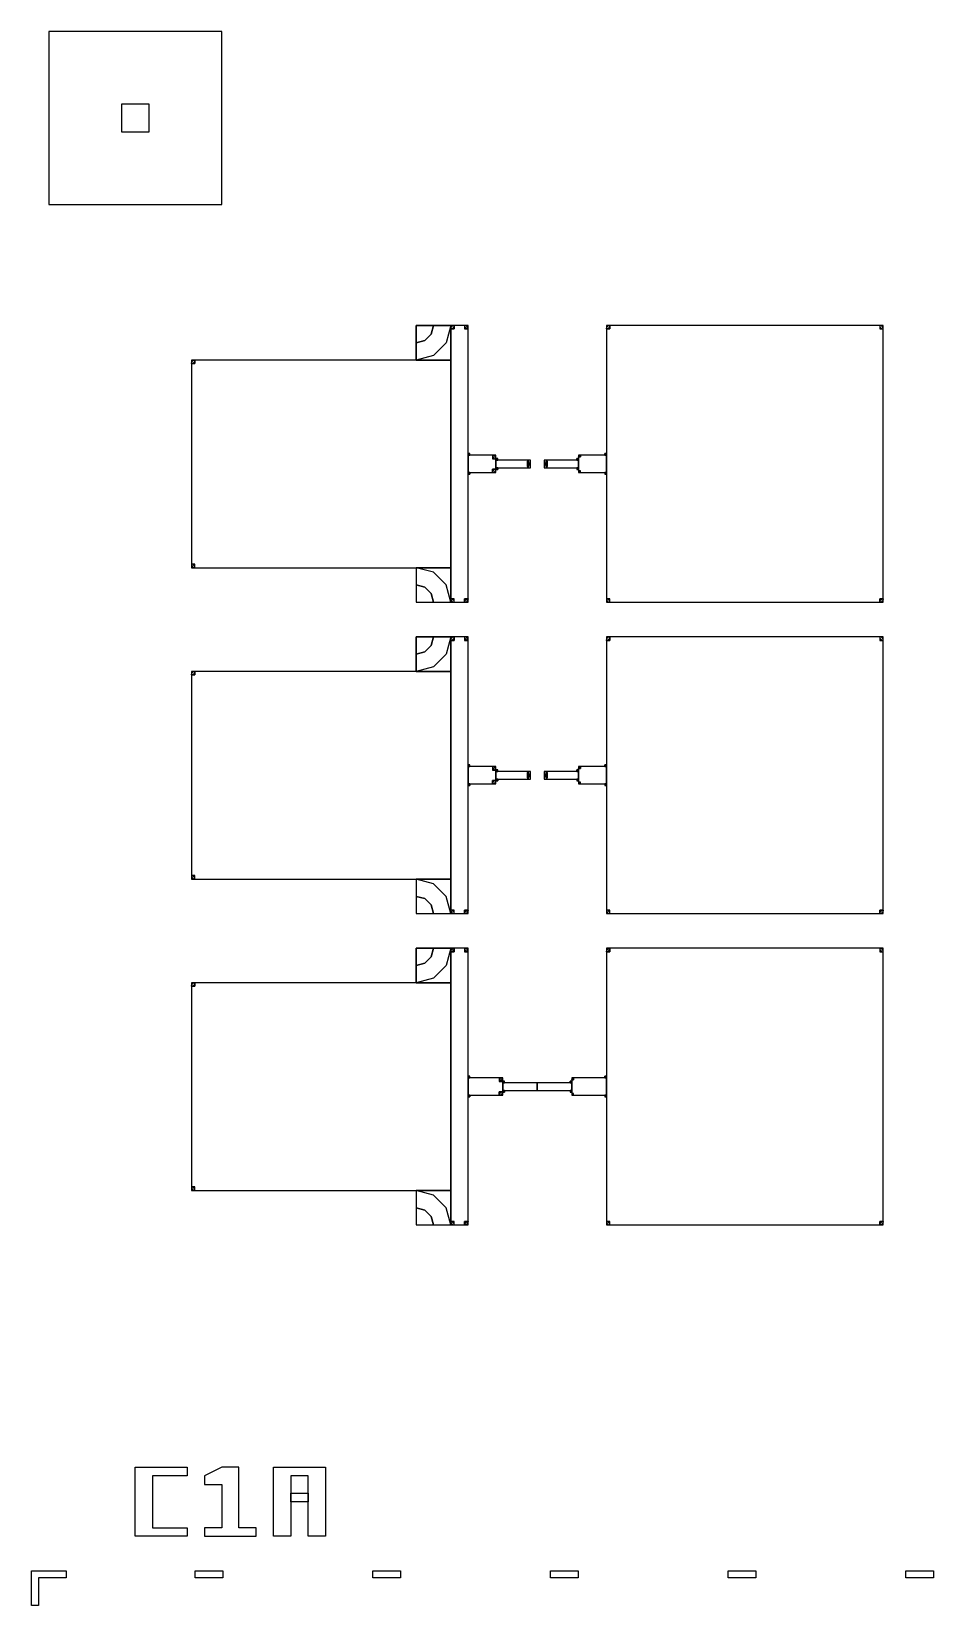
# Model space of a CAD drawing. Extents: x -100 to 5550, y -100 to 52850.
# Drawn here: x -100 to 2508, y 48300 to 52850 of the extents above; entities that cross this region are included whole.
import ezdxf

# ---------------------------------------------------------------- set-up
doc = ezdxf.new("R2010")
doc.units = 0

# ---------------------------------------------------------------- blocks, each defined once
blk = doc.blocks.new('C1A')
for points in [[(-50, 52850), (-50, 52350), (450, 52350), (450, 52850), (-50, 52850)], [(160, 52640), (160, 52560), (240, 52560), (240, 52640), (160, 52640)], [(1112.5, 51900), (1112.5, 52000), (1012.5, 52000), (1012.5, 51900), (1112.5, 51900)], [(1112.5, 52000), (1099.1, 51950), (1062.5, 51913.4), (1012.5, 51900), (1012.5, 51950), (1037.5, 51956.7), (1055.8, 51975), (1062.5, 52000), (1112.5, 52000)], [(1062.5, 52000), (1055.8, 51975), (1037.5, 51956.7), (1012.5, 51950), (1012.5, 52000), (1012.5, 52000), (1012.5, 52000), (1012.5, 52000), (1062.5, 52000)], [(1162.5, 52000), (1112.5, 52000), (1112.5, 51200), (1162.5, 51200), (1162.5, 52000)], [(1112.5, 52000), (1112.5, 51990), (1122.5, 51990), (1122.5, 52000), (1112.5, 52000)], [(1112.5, 51990), (1113.8, 51995), (1117.5, 51998.7), (1122.5, 52000), (1122.5, 51995), (1120, 51994.3), (1118.2, 51992.5), (1117.5, 51990), (1112.5, 51990)], [(1117.5, 51990), (1118.2, 51992.5), (1120, 51994.3), (1122.5, 51995), (1122.5, 51990), (1122.5, 51990), (1122.5, 51990), (1122.5, 51990), (1117.5, 51990)], [(1152.5, 52000), (1152.5, 51990), (1162.5, 51990), (1162.5, 52000), (1152.5, 52000)], [(1162.5, 51990), (1161.2, 51995), (1157.5, 51998.7), (1152.5, 52000), (1152.5, 51995), (1155, 51994.3), (1156.8, 51992.5), (1157.5, 51990), (1162.5, 51990)], [(1157.5, 51990), (1156.8, 51992.5), (1155, 51994.3), (1152.5, 51995), (1152.5, 51990), (1152.5, 51990), (1152.5, 51990), (1152.5, 51990), (1157.5, 51990)], [(1562.5, 51200), (2362.5, 51200), (2362.5, 52000), (1562.5, 52000), (1562.5, 51200)], [(1562.5, 52000), (1562.5, 51990), (1572.5, 51990), (1572.5, 52000), (1562.5, 52000)], [(1562.5, 51990), (1563.8, 51995), (1567.5, 51998.7), (1572.5, 52000), (1572.5, 51995), (1570, 51994.3), (1568.2, 51992.5), (1567.5, 51990), (1562.5, 51990)], [(1567.5, 51990), (1568.2, 51992.5), (1570, 51994.3), (1572.5, 51995), (1572.5, 51990), (1572.5, 51990), (1572.5, 51990), (1572.5, 51990), (1567.5, 51990)], [(2352.5, 52000), (2352.5, 51990), (2362.5, 51990), (2362.5, 52000), (2352.5, 52000)], [(2362.5, 51990), (2361.2, 51995), (2357.5, 51998.7), (2352.5, 52000), (2352.5, 51995), (2355, 51994.3), (2356.8, 51992.5), (2357.5, 51990), (2362.5, 51990)], [(2357.5, 51990), (2356.8, 51992.5), (2355, 51994.3), (2352.5, 51995), (2352.5, 51990), (2352.5, 51990), (2352.5, 51990), (2352.5, 51990), (2357.5, 51990)], [(1112.5, 51900), (362.5, 51900), (362.5, 51300), (1112.5, 51300), (1112.5, 51900)], [(362.5, 51900), (362.5, 51890), (372.5, 51890), (372.5, 51900), (362.5, 51900)], [(362.5, 51890), (363.8, 51895), (367.5, 51898.7), (372.5, 51900), (372.5, 51895), (370, 51894.3), (368.2, 51892.5), (367.5, 51890), (362.5, 51890)], [(367.5, 51890), (368.2, 51892.5), (370, 51894.3), (372.5, 51895), (372.5, 51890), (372.5, 51890), (372.5, 51890), (372.5, 51890), (367.5, 51890)], [(1167.5, 51625), (1167.5, 51630), (1162.5, 51630), (1162.5, 51625), (1167.5, 51625)], [(1162.5, 51630), (1163.2, 51627.5), (1165, 51625.7), (1167.5, 51625), (1167.5, 51627.5), (1166.2, 51627.8), (1165.3, 51628.8), (1165, 51630), (1162.5, 51630)], [(1243, 51625), (1162.5, 51625), (1162.5, 51575), (1243, 51575), (1243, 51625)], [(1165, 51630), (1165.3, 51628.8), (1166.2, 51627.8), (1167.5, 51627.5), (1167.5, 51630), (1167.5, 51630), (1167.5, 51630), (1167.5, 51630), (1165, 51630)], [(1233, 51625), (1233, 51615), (1243, 51615), (1243, 51625), (1233, 51625)], [(1243, 51615), (1241.7, 51620), (1238, 51623.7), (1233, 51625), (1233, 51620), (1235.5, 51619.3), (1237.3, 51617.5), (1238, 51615), (1243, 51615)], [(1238, 51615), (1237.3, 51617.5), (1235.5, 51619.3), (1233, 51620), (1233, 51615), (1233, 51615), (1233, 51615), (1233, 51615), (1238, 51615)], [(1248, 51611), (1248, 51616), (1243, 51616), (1243, 51611), (1248, 51611)], [(1243, 51616), (1243.7, 51613.5), (1245.5, 51611.7), (1248, 51611), (1248, 51613.5), (1246.8, 51613.8), (1245.8, 51614.8), (1245.5, 51616), (1243, 51616)], [(1343, 51611), (1243, 51611), (1243, 51589), (1343, 51589), (1343, 51611)], [(1245.5, 51616), (1245.8, 51614.8), (1246.8, 51613.8), (1248, 51613.5), (1248, 51616), (1248, 51616), (1248, 51616), (1248, 51616), (1245.5, 51616)], [(1338, 51607.5), (1333, 51607.5), (1333, 51592.5), (1338, 51592.5), (1338, 51607.5)], [(1343, 51602.5), (1338, 51602.5), (1338, 51597.5), (1343, 51597.5), (1343, 51602.5)], [(1382, 51589), (1482, 51589), (1482, 51611), (1382, 51611), (1382, 51589)], [(1382, 51597.5), (1387, 51597.5), (1387, 51602.5), (1382, 51602.5), (1382, 51597.5)], [(1387, 51592.5), (1392, 51592.5), (1392, 51607.5), (1387, 51607.5), (1387, 51592.5)], [(1482, 51611), (1482, 51616), (1477, 51616), (1477, 51611), (1482, 51611)], [(1482, 51616), (1481.3, 51613.5), (1479.5, 51611.7), (1477, 51611), (1477, 51613.5), (1478.2, 51613.8), (1479.2, 51614.8), (1479.5, 51616), (1482, 51616)], [(1479.5, 51616), (1479.2, 51614.8), (1478.2, 51613.8), (1477, 51613.5), (1477, 51616), (1477, 51616), (1477, 51616), (1477, 51616), (1479.5, 51616)], [(1482, 51575), (1562.5, 51575), (1562.5, 51625), (1482, 51625), (1482, 51575)], [(1482, 51625), (1482, 51620), (1487, 51620), (1487, 51625), (1482, 51625)], [(1482, 51620), (1482.7, 51622.5), (1484.5, 51624.3), (1487, 51625), (1487, 51622.5), (1485.8, 51622.2), (1484.8, 51621.2), (1484.5, 51620), (1482, 51620)], [(1484.5, 51620), (1484.8, 51621.2), (1485.8, 51622.2), (1487, 51622.5), (1487, 51620), (1487, 51620), (1487, 51620), (1487, 51620), (1484.5, 51620)], [(1562.5, 51625), (1562.5, 51630), (1557.5, 51630), (1557.5, 51625), (1562.5, 51625)], [(1562.5, 51630), (1561.8, 51627.5), (1560, 51625.7), (1557.5, 51625), (1557.5, 51627.5), (1558.8, 51627.8), (1559.7, 51628.8), (1560, 51630), (1562.5, 51630)], [(1560, 51630), (1559.7, 51628.8), (1558.8, 51627.8), (1557.5, 51627.5), (1557.5, 51630), (1557.5, 51630), (1557.5, 51630), (1557.5, 51630), (1560, 51630)], [(1162.5, 51575), (1162.5, 51570), (1167.5, 51570), (1167.5, 51575), (1162.5, 51575)], [(1162.5, 51570), (1163.2, 51572.5), (1165, 51574.3), (1167.5, 51575), (1167.5, 51572.5), (1166.2, 51572.2), (1165.3, 51571.2), (1165, 51570), (1162.5, 51570)], [(1165, 51570), (1165.3, 51571.2), (1166.2, 51572.2), (1167.5, 51572.5), (1167.5, 51570), (1167.5, 51570), (1167.5, 51570), (1167.5, 51570), (1165, 51570)], [(1243, 51575), (1243, 51585), (1233, 51585), (1233, 51575), (1243, 51575)], [(1243, 51585), (1241.7, 51580), (1238, 51576.3), (1233, 51575), (1233, 51580), (1235.5, 51580.7), (1237.3, 51582.5), (1238, 51585), (1243, 51585)], [(1238, 51585), (1237.3, 51582.5), (1235.5, 51580.7), (1233, 51580), (1233, 51585), (1233, 51585), (1233, 51585), (1233, 51585), (1238, 51585)], [(1243, 51589), (1243, 51584), (1248, 51584), (1248, 51589), (1243, 51589)], [(1243, 51584), (1243.7, 51586.5), (1245.5, 51588.3), (1248, 51589), (1248, 51586.5), (1246.8, 51586.2), (1245.8, 51585.2), (1245.5, 51584), (1243, 51584)], [(1245.5, 51584), (1245.8, 51585.2), (1246.8, 51586.2), (1248, 51586.5), (1248, 51584), (1248, 51584), (1248, 51584), (1248, 51584), (1245.5, 51584)], [(1477, 51589), (1477, 51584), (1482, 51584), (1482, 51589), (1477, 51589)], [(1482, 51584), (1481.3, 51586.5), (1479.5, 51588.3), (1477, 51589), (1477, 51586.5), (1478.2, 51586.2), (1479.2, 51585.2), (1479.5, 51584), (1482, 51584)], [(1479.5, 51584), (1479.2, 51585.2), (1478.2, 51586.2), (1477, 51586.5), (1477, 51584), (1477, 51584), (1477, 51584), (1477, 51584), (1479.5, 51584)], [(1487, 51575), (1487, 51580), (1482, 51580), (1482, 51575), (1487, 51575)], [(1482, 51580), (1482.7, 51577.5), (1484.5, 51575.7), (1487, 51575), (1487, 51577.5), (1485.8, 51577.8), (1484.8, 51578.8), (1484.5, 51580), (1482, 51580)], [(1484.5, 51580), (1484.8, 51578.8), (1485.8, 51577.8), (1487, 51577.5), (1487, 51580), (1487, 51580), (1487, 51580), (1487, 51580), (1484.5, 51580)], [(1557.5, 51575), (1557.5, 51570), (1562.5, 51570), (1562.5, 51575), (1557.5, 51575)], [(1562.5, 51570), (1561.8, 51572.5), (1560, 51574.3), (1557.5, 51575), (1557.5, 51572.5), (1558.8, 51572.2), (1559.7, 51571.2), (1560, 51570), (1562.5, 51570)], [(1560, 51570), (1559.7, 51571.2), (1558.8, 51572.2), (1557.5, 51572.5), (1557.5, 51570), (1557.5, 51570), (1557.5, 51570), (1557.5, 51570), (1560, 51570)], [(372.5, 51300), (372.5, 51310), (362.5, 51310), (362.5, 51300), (372.5, 51300)], [(362.5, 51310), (363.8, 51305), (367.5, 51301.3), (372.5, 51300), (372.5, 51305), (370, 51305.7), (368.2, 51307.5), (367.5, 51310), (362.5, 51310)], [(367.5, 51310), (368.2, 51307.5), (370, 51305.7), (372.5, 51305), (372.5, 51310), (372.5, 51310), (372.5, 51310), (372.5, 51310), (367.5, 51310)], [(1012.5, 51300), (1012.5, 51200), (1112.5, 51200), (1112.5, 51300), (1012.5, 51300)], [(1112.5, 51200), (1099.1, 51250), (1062.5, 51286.6), (1012.5, 51300), (1012.5, 51250), (1037.5, 51243.3), (1055.8, 51225), (1062.5, 51200), (1112.5, 51200)], [(1062.5, 51200), (1055.8, 51225), (1037.5, 51243.3), (1012.5, 51250), (1012.5, 51200), (1012.5, 51200), (1012.5, 51200), (1012.5, 51200), (1062.5, 51200)], [(1122.5, 51200), (1122.5, 51210), (1112.5, 51210), (1112.5, 51200), (1122.5, 51200)], [(1112.5, 51210), (1113.8, 51205), (1117.5, 51201.3), (1122.5, 51200), (1122.5, 51205), (1120, 51205.7), (1118.2, 51207.5), (1117.5, 51210), (1112.5, 51210)], [(1117.5, 51210), (1118.2, 51207.5), (1120, 51205.7), (1122.5, 51205), (1122.5, 51210), (1122.5, 51210), (1122.5, 51210), (1122.5, 51210), (1117.5, 51210)], [(1162.5, 51200), (1162.5, 51210), (1152.5, 51210), (1152.5, 51200), (1162.5, 51200)], [(1162.5, 51210), (1161.2, 51205), (1157.5, 51201.3), (1152.5, 51200), (1152.5, 51205), (1155, 51205.7), (1156.8, 51207.5), (1157.5, 51210), (1162.5, 51210)], [(1157.5, 51210), (1156.8, 51207.5), (1155, 51205.7), (1152.5, 51205), (1152.5, 51210), (1152.5, 51210), (1152.5, 51210), (1152.5, 51210), (1157.5, 51210)], [(1572.5, 51200), (1572.5, 51210), (1562.5, 51210), (1562.5, 51200), (1572.5, 51200)], [(1562.5, 51210), (1563.8, 51205), (1567.5, 51201.3), (1572.5, 51200), (1572.5, 51205), (1570, 51205.7), (1568.2, 51207.5), (1567.5, 51210), (1562.5, 51210)], [(1567.5, 51210), (1568.2, 51207.5), (1570, 51205.7), (1572.5, 51205), (1572.5, 51210), (1572.5, 51210), (1572.5, 51210), (1572.5, 51210), (1567.5, 51210)], [(2362.5, 51200), (2362.5, 51210), (2352.5, 51210), (2352.5, 51200), (2362.5, 51200)], [(2362.5, 51210), (2361.2, 51205), (2357.5, 51201.3), (2352.5, 51200), (2352.5, 51205), (2355, 51205.7), (2356.8, 51207.5), (2357.5, 51210), (2362.5, 51210)], [(2357.5, 51210), (2356.8, 51207.5), (2355, 51205.7), (2352.5, 51205), (2352.5, 51210), (2352.5, 51210), (2352.5, 51210), (2352.5, 51210), (2357.5, 51210)], [(1112.5, 51000), (1112.5, 51100), (1012.5, 51100), (1012.5, 51000), (1112.5, 51000)], [(1112.5, 51100), (1099.1, 51050), (1062.5, 51013.4), (1012.5, 51000), (1012.5, 51050), (1037.5, 51056.7), (1055.8, 51075), (1062.5, 51100), (1112.5, 51100)], [(1062.5, 51100), (1055.8, 51075), (1037.5, 51056.7), (1012.5, 51050), (1012.5, 51100), (1012.5, 51100), (1012.5, 51100), (1012.5, 51100), (1062.5, 51100)], [(1162.5, 51100), (1112.5, 51100), (1112.5, 50300), (1162.5, 50300), (1162.5, 51100)], [(1112.5, 51100), (1112.5, 51090), (1122.5, 51090), (1122.5, 51100), (1112.5, 51100)], [(1112.5, 51090), (1113.8, 51095), (1117.5, 51098.7), (1122.5, 51100), (1122.5, 51095), (1120, 51094.3), (1118.2, 51092.5), (1117.5, 51090), (1112.5, 51090)], [(1152.5, 51100), (1152.5, 51090), (1162.5, 51090), (1162.5, 51100), (1152.5, 51100)], [(1162.5, 51090), (1161.2, 51095), (1157.5, 51098.7), (1152.5, 51100), (1152.5, 51095), (1155, 51094.3), (1156.8, 51092.5), (1157.5, 51090), (1162.5, 51090)], [(1562.5, 50300), (2362.5, 50300), (2362.5, 51100), (1562.5, 51100), (1562.5, 50300)], [(1562.5, 51100), (1562.5, 51090), (1572.5, 51090), (1572.5, 51100), (1562.5, 51100)], [(1562.5, 51090), (1563.8, 51095), (1567.5, 51098.7), (1572.5, 51100), (1572.5, 51095), (1570, 51094.3), (1568.2, 51092.5), (1567.5, 51090), (1562.5, 51090)], [(2352.5, 51100), (2352.5, 51090), (2362.5, 51090), (2362.5, 51100), (2352.5, 51100)], [(2362.5, 51090), (2361.2, 51095), (2357.5, 51098.7), (2352.5, 51100), (2352.5, 51095), (2355, 51094.3), (2356.8, 51092.5), (2357.5, 51090), (2362.5, 51090)], [(1117.5, 51090), (1118.2, 51092.5), (1120, 51094.3), (1122.5, 51095), (1122.5, 51090), (1122.5, 51090), (1122.5, 51090), (1122.5, 51090), (1117.5, 51090)], [(1157.5, 51090), (1156.8, 51092.5), (1155, 51094.3), (1152.5, 51095), (1152.5, 51090), (1152.5, 51090), (1152.5, 51090), (1152.5, 51090), (1157.5, 51090)], [(1567.5, 51090), (1568.2, 51092.5), (1570, 51094.3), (1572.5, 51095), (1572.5, 51090), (1572.5, 51090), (1572.5, 51090), (1572.5, 51090), (1567.5, 51090)], [(2357.5, 51090), (2356.8, 51092.5), (2355, 51094.3), (2352.5, 51095), (2352.5, 51090), (2352.5, 51090), (2352.5, 51090), (2352.5, 51090), (2357.5, 51090)], [(1112.5, 51000), (362.5, 51000), (362.5, 50400), (1112.5, 50400), (1112.5, 51000)], [(362.5, 51000), (362.5, 50990), (372.5, 50990), (372.5, 51000), (362.5, 51000)], [(362.5, 50990), (363.8, 50995), (367.5, 50998.7), (372.5, 51000), (372.5, 50995), (370, 50994.3), (368.2, 50992.5), (367.5, 50990), (362.5, 50990)], [(367.5, 50990), (368.2, 50992.5), (370, 50994.3), (372.5, 50995), (372.5, 50990), (372.5, 50990), (372.5, 50990), (372.5, 50990), (367.5, 50990)], [(1167.5, 50725), (1167.5, 50730), (1162.5, 50730), (1162.5, 50725), (1167.5, 50725)], [(1162.5, 50730), (1163.2, 50727.5), (1165, 50725.7), (1167.5, 50725), (1167.5, 50727.5), (1166.2, 50727.8), (1165.3, 50728.8), (1165, 50730), (1162.5, 50730)], [(1243, 50725), (1162.5, 50725), (1162.5, 50675), (1243, 50675), (1243, 50725)], [(1165, 50730), (1165.3, 50728.8), (1166.2, 50727.8), (1167.5, 50727.5), (1167.5, 50730), (1167.5, 50730), (1167.5, 50730), (1167.5, 50730), (1165, 50730)], [(1233, 50725), (1233, 50715), (1243, 50715), (1243, 50725), (1233, 50725)], [(1243, 50715), (1241.7, 50720), (1238, 50723.7), (1233, 50725), (1233, 50720), (1235.5, 50719.3), (1237.3, 50717.5), (1238, 50715), (1243, 50715)], [(1238, 50715), (1237.3, 50717.5), (1235.5, 50719.3), (1233, 50720), (1233, 50715), (1233, 50715), (1233, 50715), (1233, 50715), (1238, 50715)], [(1248, 50711), (1248, 50716), (1243, 50716), (1243, 50711), (1248, 50711)], [(1243, 50716), (1243.7, 50713.5), (1245.5, 50711.7), (1248, 50711), (1248, 50713.5), (1246.8, 50713.8), (1245.8, 50714.8), (1245.5, 50716), (1243, 50716)], [(1343, 50711), (1243, 50711), (1243, 50689), (1343, 50689), (1343, 50711)], [(1243, 50689), (1243, 50684), (1248, 50684), (1248, 50689), (1243, 50689)], [(1243, 50684), (1243.7, 50686.5), (1245.5, 50688.3), (1248, 50689), (1248, 50686.5), (1246.8, 50686.2), (1245.8, 50685.2), (1245.5, 50684), (1243, 50684)], [(1245.5, 50716), (1245.8, 50714.8), (1246.8, 50713.8), (1248, 50713.5), (1248, 50716), (1248, 50716), (1248, 50716), (1248, 50716), (1245.5, 50716)], [(1338, 50707.5), (1333, 50707.5), (1333, 50692.5), (1338, 50692.5), (1338, 50707.5)], [(1343, 50702.5), (1338, 50702.5), (1338, 50697.5), (1343, 50697.5), (1343, 50702.5)], [(1382, 50689), (1482, 50689), (1482, 50711), (1382, 50711), (1382, 50689)], [(1382, 50697.5), (1387, 50697.5), (1387, 50702.5), (1382, 50702.5), (1382, 50697.5)], [(1387, 50692.5), (1392, 50692.5), (1392, 50707.5), (1387, 50707.5), (1387, 50692.5)], [(1482, 50711), (1482, 50716), (1477, 50716), (1477, 50711), (1482, 50711)], [(1482, 50716), (1481.3, 50713.5), (1479.5, 50711.7), (1477, 50711), (1477, 50713.5), (1478.2, 50713.8), (1479.2, 50714.8), (1479.5, 50716), (1482, 50716)], [(1479.5, 50716), (1479.2, 50714.8), (1478.2, 50713.8), (1477, 50713.5), (1477, 50716), (1477, 50716), (1477, 50716), (1477, 50716), (1479.5, 50716)], [(1477, 50689), (1477, 50684), (1482, 50684), (1482, 50689), (1477, 50689)], [(1482, 50684), (1481.3, 50686.5), (1479.5, 50688.3), (1477, 50689), (1477, 50686.5), (1478.2, 50686.2), (1479.2, 50685.2), (1479.5, 50684), (1482, 50684)], [(1482, 50675), (1562.5, 50675), (1562.5, 50725), (1482, 50725), (1482, 50675)], [(1482, 50725), (1482, 50720), (1487, 50720), (1487, 50725), (1482, 50725)], [(1482, 50720), (1482.7, 50722.5), (1484.5, 50724.3), (1487, 50725), (1487, 50722.5), (1485.8, 50722.2), (1484.8, 50721.2), (1484.5, 50720), (1482, 50720)], [(1484.5, 50720), (1484.8, 50721.2), (1485.8, 50722.2), (1487, 50722.5), (1487, 50720), (1487, 50720), (1487, 50720), (1487, 50720), (1484.5, 50720)], [(1562.5, 50725), (1562.5, 50730), (1557.5, 50730), (1557.5, 50725), (1562.5, 50725)], [(1562.5, 50730), (1561.8, 50727.5), (1560, 50725.7), (1557.5, 50725), (1557.5, 50727.5), (1558.8, 50727.8), (1559.7, 50728.8), (1560, 50730), (1562.5, 50730)], [(1560, 50730), (1559.7, 50728.8), (1558.8, 50727.8), (1557.5, 50727.5), (1557.5, 50730), (1557.5, 50730), (1557.5, 50730), (1557.5, 50730), (1560, 50730)], [(1162.5, 50675), (1162.5, 50670), (1167.5, 50670), (1167.5, 50675), (1162.5, 50675)], [(1162.5, 50670), (1163.2, 50672.5), (1165, 50674.3), (1167.5, 50675), (1167.5, 50672.5), (1166.2, 50672.2), (1165.3, 50671.2), (1165, 50670), (1162.5, 50670)], [(1165, 50670), (1165.3, 50671.2), (1166.2, 50672.2), (1167.5, 50672.5), (1167.5, 50670), (1167.5, 50670), (1167.5, 50670), (1167.5, 50670), (1165, 50670)], [(1243, 50675), (1243, 50685), (1233, 50685), (1233, 50675), (1243, 50675)], [(1243, 50685), (1241.7, 50680), (1238, 50676.3), (1233, 50675), (1233, 50680), (1235.5, 50680.7), (1237.3, 50682.5), (1238, 50685), (1243, 50685)], [(1238, 50685), (1237.3, 50682.5), (1235.5, 50680.7), (1233, 50680), (1233, 50685), (1233, 50685), (1233, 50685), (1233, 50685), (1238, 50685)], [(1245.5, 50684), (1245.8, 50685.2), (1246.8, 50686.2), (1248, 50686.5), (1248, 50684), (1248, 50684), (1248, 50684), (1248, 50684), (1245.5, 50684)], [(1479.5, 50684), (1479.2, 50685.2), (1478.2, 50686.2), (1477, 50686.5), (1477, 50684), (1477, 50684), (1477, 50684), (1477, 50684), (1479.5, 50684)], [(1487, 50675), (1487, 50680), (1482, 50680), (1482, 50675), (1487, 50675)], [(1482, 50680), (1482.7, 50677.5), (1484.5, 50675.7), (1487, 50675), (1487, 50677.5), (1485.8, 50677.8), (1484.8, 50678.8), (1484.5, 50680), (1482, 50680)], [(1484.5, 50680), (1484.8, 50678.8), (1485.8, 50677.8), (1487, 50677.5), (1487, 50680), (1487, 50680), (1487, 50680), (1487, 50680), (1484.5, 50680)], [(1557.5, 50675), (1557.5, 50670), (1562.5, 50670), (1562.5, 50675), (1557.5, 50675)], [(1562.5, 50670), (1561.8, 50672.5), (1560, 50674.3), (1557.5, 50675), (1557.5, 50672.5), (1558.8, 50672.2), (1559.7, 50671.2), (1560, 50670), (1562.5, 50670)], [(1560, 50670), (1559.7, 50671.2), (1558.8, 50672.2), (1557.5, 50672.5), (1557.5, 50670), (1557.5, 50670), (1557.5, 50670), (1557.5, 50670), (1560, 50670)], [(372.5, 50400), (372.5, 50410), (362.5, 50410), (362.5, 50400), (372.5, 50400)], [(362.5, 50410), (363.8, 50405), (367.5, 50401.3), (372.5, 50400), (372.5, 50405), (370, 50405.7), (368.2, 50407.5), (367.5, 50410), (362.5, 50410)], [(367.5, 50410), (368.2, 50407.5), (370, 50405.7), (372.5, 50405), (372.5, 50410), (372.5, 50410), (372.5, 50410), (372.5, 50410), (367.5, 50410)], [(1012.5, 50400), (1012.5, 50300), (1112.5, 50300), (1112.5, 50400), (1012.5, 50400)], [(1112.5, 50300), (1099.1, 50350), (1062.5, 50386.6), (1012.5, 50400), (1012.5, 50350), (1037.5, 50343.3), (1055.8, 50325), (1062.5, 50300), (1112.5, 50300)], [(1062.5, 50300), (1055.8, 50325), (1037.5, 50343.3), (1012.5, 50350), (1012.5, 50300), (1012.5, 50300), (1012.5, 50300), (1012.5, 50300), (1062.5, 50300)], [(1122.5, 50300), (1122.5, 50310), (1112.5, 50310), (1112.5, 50300), (1122.5, 50300)], [(1112.5, 50310), (1113.8, 50305), (1117.5, 50301.3), (1122.5, 50300), (1122.5, 50305), (1120, 50305.7), (1118.2, 50307.5), (1117.5, 50310), (1112.5, 50310)], [(1117.5, 50310), (1118.2, 50307.5), (1120, 50305.7), (1122.5, 50305), (1122.5, 50310), (1122.5, 50310), (1122.5, 50310), (1122.5, 50310), (1117.5, 50310)], [(1162.5, 50300), (1162.5, 50310), (1152.5, 50310), (1152.5, 50300), (1162.5, 50300)], [(1162.5, 50310), (1161.2, 50305), (1157.5, 50301.3), (1152.5, 50300), (1152.5, 50305), (1155, 50305.7), (1156.8, 50307.5), (1157.5, 50310), (1162.5, 50310)], [(1157.5, 50310), (1156.8, 50307.5), (1155, 50305.7), (1152.5, 50305), (1152.5, 50310), (1152.5, 50310), (1152.5, 50310), (1152.5, 50310), (1157.5, 50310)], [(1572.5, 50300), (1572.5, 50310), (1562.5, 50310), (1562.5, 50300), (1572.5, 50300)], [(1562.5, 50310), (1563.8, 50305), (1567.5, 50301.3), (1572.5, 50300), (1572.5, 50305), (1570, 50305.7), (1568.2, 50307.5), (1567.5, 50310), (1562.5, 50310)], [(1567.5, 50310), (1568.2, 50307.5), (1570, 50305.7), (1572.5, 50305), (1572.5, 50310), (1572.5, 50310), (1572.5, 50310), (1572.5, 50310), (1567.5, 50310)], [(2362.5, 50300), (2362.5, 50310), (2352.5, 50310), (2352.5, 50300), (2362.5, 50300)], [(2362.5, 50310), (2361.2, 50305), (2357.5, 50301.3), (2352.5, 50300), (2352.5, 50305), (2355, 50305.7), (2356.8, 50307.5), (2357.5, 50310), (2362.5, 50310)], [(2357.5, 50310), (2356.8, 50307.5), (2355, 50305.7), (2352.5, 50305), (2352.5, 50310), (2352.5, 50310), (2352.5, 50310), (2352.5, 50310), (2357.5, 50310)], [(1112.5, 50100), (1112.5, 50200), (1012.5, 50200), (1012.5, 50100), (1112.5, 50100)], [(1112.5, 50200), (1099.1, 50150), (1062.5, 50113.4), (1012.5, 50100), (1012.5, 50150), (1037.5, 50156.7), (1055.8, 50175), (1062.5, 50200), (1112.5, 50200)], [(1062.5, 50200), (1055.8, 50175), (1037.5, 50156.7), (1012.5, 50150), (1012.5, 50200), (1012.5, 50200), (1012.5, 50200), (1012.5, 50200), (1062.5, 50200)], [(1162.5, 50200), (1112.5, 50200), (1112.5, 49400), (1162.5, 49400), (1162.5, 50200)], [(1112.5, 50200), (1112.5, 50190), (1122.5, 50190), (1122.5, 50200), (1112.5, 50200)], [(1112.5, 50190), (1113.8, 50195), (1117.5, 50198.7), (1122.5, 50200), (1122.5, 50195), (1120, 50194.3), (1118.2, 50192.5), (1117.5, 50190), (1112.5, 50190)], [(1117.5, 50190), (1118.2, 50192.5), (1120, 50194.3), (1122.5, 50195), (1122.5, 50190), (1122.5, 50190), (1122.5, 50190), (1122.5, 50190), (1117.5, 50190)], [(1152.5, 50200), (1152.5, 50190), (1162.5, 50190), (1162.5, 50200), (1152.5, 50200)], [(1162.5, 50190), (1161.2, 50195), (1157.5, 50198.7), (1152.5, 50200), (1152.5, 50195), (1155, 50194.3), (1156.8, 50192.5), (1157.5, 50190), (1162.5, 50190)], [(1157.5, 50190), (1156.8, 50192.5), (1155, 50194.3), (1152.5, 50195), (1152.5, 50190), (1152.5, 50190), (1152.5, 50190), (1152.5, 50190), (1157.5, 50190)], [(1562.5, 49400), (2362.5, 49400), (2362.5, 50200), (1562.5, 50200), (1562.5, 49400)], [(1562.5, 50200), (1562.5, 50190), (1572.5, 50190), (1572.5, 50200), (1562.5, 50200)], [(1562.5, 50190), (1563.8, 50195), (1567.5, 50198.7), (1572.5, 50200), (1572.5, 50195), (1570, 50194.3), (1568.2, 50192.5), (1567.5, 50190), (1562.5, 50190)], [(1567.5, 50190), (1568.2, 50192.5), (1570, 50194.3), (1572.5, 50195), (1572.5, 50190), (1572.5, 50190), (1572.5, 50190), (1572.5, 50190), (1567.5, 50190)], [(2352.5, 50200), (2352.5, 50190), (2362.5, 50190), (2362.5, 50200), (2352.5, 50200)], [(2362.5, 50190), (2361.2, 50195), (2357.5, 50198.7), (2352.5, 50200), (2352.5, 50195), (2355, 50194.3), (2356.8, 50192.5), (2357.5, 50190), (2362.5, 50190)], [(2357.5, 50190), (2356.8, 50192.5), (2355, 50194.3), (2352.5, 50195), (2352.5, 50190), (2352.5, 50190), (2352.5, 50190), (2352.5, 50190), (2357.5, 50190)], [(1112.5, 50100), (362.5, 50100), (362.5, 49500), (1112.5, 49500), (1112.5, 50100)], [(362.5, 50100), (362.5, 50090), (372.5, 50090), (372.5, 50100), (362.5, 50100)], [(362.5, 50090), (363.8, 50095), (367.5, 50098.7), (372.5, 50100), (372.5, 50095), (370, 50094.3), (368.2, 50092.5), (367.5, 50090), (362.5, 50090)], [(367.5, 50090), (368.2, 50092.5), (370, 50094.3), (372.5, 50095), (372.5, 50090), (372.5, 50090), (372.5, 50090), (372.5, 50090), (367.5, 50090)], [(1167.5, 49825), (1167.5, 49830), (1162.5, 49830), (1162.5, 49825), (1167.5, 49825)], [(1162.5, 49830), (1163.2, 49827.5), (1165, 49825.7), (1167.5, 49825), (1167.5, 49827.5), (1166.2, 49827.8), (1165.3, 49828.8), (1165, 49830), (1162.5, 49830)], [(1262.5, 49825), (1162.5, 49825), (1162.5, 49775), (1262.5, 49775), (1262.5, 49825)], [(1165, 49830), (1165.3, 49828.8), (1166.2, 49827.8), (1167.5, 49827.5), (1167.5, 49830), (1167.5, 49830), (1167.5, 49830), (1167.5, 49830), (1165, 49830)], [(1252.5, 49825), (1252.5, 49815), (1262.5, 49815), (1262.5, 49825), (1252.5, 49825)], [(1262.5, 49815), (1261.2, 49820), (1257.5, 49823.7), (1252.5, 49825), (1252.5, 49820), (1255, 49819.3), (1256.8, 49817.5), (1257.5, 49815), (1262.5, 49815)], [(1462.5, 49775), (1562.5, 49775), (1562.5, 49825), (1462.5, 49825), (1462.5, 49775)], [(1462.5, 49825), (1462.5, 49820), (1467.5, 49820), (1467.5, 49825), (1462.5, 49825)], [(1462.5, 49820), (1463.2, 49822.5), (1465, 49824.3), (1467.5, 49825), (1467.5, 49822.5), (1466.2, 49822.2), (1465.3, 49821.2), (1465, 49820), (1462.5, 49820)], [(1465, 49820), (1465.3, 49821.2), (1466.2, 49822.2), (1467.5, 49822.5), (1467.5, 49820), (1467.5, 49820), (1467.5, 49820), (1467.5, 49820), (1465, 49820)], [(1562.5, 49825), (1562.5, 49830), (1557.5, 49830), (1557.5, 49825), (1562.5, 49825)], [(1562.5, 49830), (1561.8, 49827.5), (1560, 49825.7), (1557.5, 49825), (1557.5, 49827.5), (1558.8, 49827.8), (1559.7, 49828.8), (1560, 49830), (1562.5, 49830)], [(1560, 49830), (1559.7, 49828.8), (1558.8, 49827.8), (1557.5, 49827.5), (1557.5, 49830), (1557.5, 49830), (1557.5, 49830), (1557.5, 49830), (1560, 49830)], [(1257.5, 49815), (1256.8, 49817.5), (1255, 49819.3), (1252.5, 49820), (1252.5, 49815), (1252.5, 49815), (1252.5, 49815), (1252.5, 49815), (1257.5, 49815)], [(1262.5, 49775), (1262.5, 49785), (1252.5, 49785), (1252.5, 49775), (1262.5, 49775)], [(1262.5, 49785), (1261.2, 49780), (1257.5, 49776.3), (1252.5, 49775), (1252.5, 49780), (1255, 49780.7), (1256.8, 49782.5), (1257.5, 49785), (1262.5, 49785)], [(1257.5, 49785), (1256.8, 49782.5), (1255, 49780.7), (1252.5, 49780), (1252.5, 49785), (1252.5, 49785), (1252.5, 49785), (1252.5, 49785), (1257.5, 49785)], [(1267.5, 49811), (1267.5, 49816), (1262.5, 49816), (1262.5, 49811), (1267.5, 49811)], [(1262.5, 49816), (1263.2, 49813.5), (1265, 49811.7), (1267.5, 49811), (1267.5, 49813.5), (1266.2, 49813.8), (1265.3, 49814.8), (1265, 49816), (1262.5, 49816)], [(1362.5, 49811), (1262.5, 49811), (1262.5, 49789), (1362.5, 49789), (1362.5, 49811)], [(1262.5, 49789), (1262.5, 49784), (1267.5, 49784), (1267.5, 49789), (1262.5, 49789)], [(1262.5, 49784), (1263.2, 49786.5), (1265, 49788.3), (1267.5, 49789), (1267.5, 49786.5), (1266.2, 49786.2), (1265.3, 49785.2), (1265, 49784), (1262.5, 49784)], [(1265, 49816), (1265.3, 49814.8), (1266.2, 49813.8), (1267.5, 49813.5), (1267.5, 49816), (1267.5, 49816), (1267.5, 49816), (1267.5, 49816), (1265, 49816)], [(1265, 49784), (1265.3, 49785.2), (1266.2, 49786.2), (1267.5, 49786.5), (1267.5, 49784), (1267.5, 49784), (1267.5, 49784), (1267.5, 49784), (1265, 49784)], [(1362.5, 49789), (1462.5, 49789), (1462.5, 49811), (1362.5, 49811), (1362.5, 49789)], [(1462.5, 49811), (1462.5, 49816), (1457.5, 49816), (1457.5, 49811), (1462.5, 49811)], [(1462.5, 49816), (1461.8, 49813.5), (1460, 49811.7), (1457.5, 49811), (1457.5, 49813.5), (1458.8, 49813.8), (1459.7, 49814.8), (1460, 49816), (1462.5, 49816)], [(1460, 49816), (1459.7, 49814.8), (1458.8, 49813.8), (1457.5, 49813.5), (1457.5, 49816), (1457.5, 49816), (1457.5, 49816), (1457.5, 49816), (1460, 49816)], [(1457.5, 49789), (1457.5, 49784), (1462.5, 49784), (1462.5, 49789), (1457.5, 49789)], [(1462.5, 49784), (1461.8, 49786.5), (1460, 49788.3), (1457.5, 49789), (1457.5, 49786.5), (1458.8, 49786.2), (1459.7, 49785.2), (1460, 49784), (1462.5, 49784)], [(1460, 49784), (1459.7, 49785.2), (1458.8, 49786.2), (1457.5, 49786.5), (1457.5, 49784), (1457.5, 49784), (1457.5, 49784), (1457.5, 49784), (1460, 49784)], [(1467.5, 49775), (1467.5, 49780), (1462.5, 49780), (1462.5, 49775), (1467.5, 49775)], [(1462.5, 49780), (1463.2, 49777.5), (1465, 49775.7), (1467.5, 49775), (1467.5, 49777.5), (1466.2, 49777.8), (1465.3, 49778.8), (1465, 49780), (1462.5, 49780)], [(1465, 49780), (1465.3, 49778.8), (1466.2, 49777.8), (1467.5, 49777.5), (1467.5, 49780), (1467.5, 49780), (1467.5, 49780), (1467.5, 49780), (1465, 49780)], [(1162.5, 49775), (1162.5, 49770), (1167.5, 49770), (1167.5, 49775), (1162.5, 49775)], [(1162.5, 49770), (1163.2, 49772.5), (1165, 49774.3), (1167.5, 49775), (1167.5, 49772.5), (1166.2, 49772.2), (1165.3, 49771.2), (1165, 49770), (1162.5, 49770)], [(1165, 49770), (1165.3, 49771.2), (1166.2, 49772.2), (1167.5, 49772.5), (1167.5, 49770), (1167.5, 49770), (1167.5, 49770), (1167.5, 49770), (1165, 49770)], [(1557.5, 49775), (1557.5, 49770), (1562.5, 49770), (1562.5, 49775), (1557.5, 49775)], [(1562.5, 49770), (1561.8, 49772.5), (1560, 49774.3), (1557.5, 49775), (1557.5, 49772.5), (1558.8, 49772.2), (1559.7, 49771.2), (1560, 49770), (1562.5, 49770)], [(1560, 49770), (1559.7, 49771.2), (1558.8, 49772.2), (1557.5, 49772.5), (1557.5, 49770), (1557.5, 49770), (1557.5, 49770), (1557.5, 49770), (1560, 49770)], [(372.5, 49500), (372.5, 49510), (362.5, 49510), (362.5, 49500), (372.5, 49500)], [(362.5, 49510), (363.8, 49505), (367.5, 49501.3), (372.5, 49500), (372.5, 49505), (370, 49505.7), (368.2, 49507.5), (367.5, 49510), (362.5, 49510)], [(367.5, 49510), (368.2, 49507.5), (370, 49505.7), (372.5, 49505), (372.5, 49510), (372.5, 49510), (372.5, 49510), (372.5, 49510), (367.5, 49510)], [(1012.5, 49500), (1012.5, 49400), (1112.5, 49400), (1112.5, 49500), (1012.5, 49500)], [(1112.5, 49400), (1099.1, 49450), (1062.5, 49486.6), (1012.5, 49500), (1012.5, 49450), (1037.5, 49443.3), (1055.8, 49425), (1062.5, 49400), (1112.5, 49400)], [(1062.5, 49400), (1055.8, 49425), (1037.5, 49443.3), (1012.5, 49450), (1012.5, 49400), (1012.5, 49400), (1012.5, 49400), (1012.5, 49400), (1062.5, 49400)], [(1122.5, 49400), (1122.5, 49410), (1112.5, 49410), (1112.5, 49400), (1122.5, 49400)], [(1112.5, 49410), (1113.8, 49405), (1117.5, 49401.3), (1122.5, 49400), (1122.5, 49405), (1120, 49405.7), (1118.2, 49407.5), (1117.5, 49410), (1112.5, 49410)], [(1117.5, 49410), (1118.2, 49407.5), (1120, 49405.7), (1122.5, 49405), (1122.5, 49410), (1122.5, 49410), (1122.5, 49410), (1122.5, 49410), (1117.5, 49410)], [(1162.5, 49400), (1162.5, 49410), (1152.5, 49410), (1152.5, 49400), (1162.5, 49400)], [(1162.5, 49410), (1161.2, 49405), (1157.5, 49401.3), (1152.5, 49400), (1152.5, 49405), (1155, 49405.7), (1156.8, 49407.5), (1157.5, 49410), (1162.5, 49410)], [(1157.5, 49410), (1156.8, 49407.5), (1155, 49405.7), (1152.5, 49405), (1152.5, 49410), (1152.5, 49410), (1152.5, 49410), (1152.5, 49410), (1157.5, 49410)], [(1572.5, 49400), (1572.5, 49410), (1562.5, 49410), (1562.5, 49400), (1572.5, 49400)], [(1562.5, 49410), (1563.8, 49405), (1567.5, 49401.3), (1572.5, 49400), (1572.5, 49405), (1570, 49405.7), (1568.2, 49407.5), (1567.5, 49410), (1562.5, 49410)], [(1567.5, 49410), (1568.2, 49407.5), (1570, 49405.7), (1572.5, 49405), (1572.5, 49410), (1572.5, 49410), (1572.5, 49410), (1572.5, 49410), (1567.5, 49410)], [(2362.5, 49400), (2362.5, 49410), (2352.5, 49410), (2352.5, 49400), (2362.5, 49400)], [(2362.5, 49410), (2361.2, 49405), (2357.5, 49401.3), (2352.5, 49400), (2352.5, 49405), (2355, 49405.7), (2356.8, 49407.5), (2357.5, 49410), (2362.5, 49410)], [(2357.5, 49410), (2356.8, 49407.5), (2355, 49405.7), (2352.5, 49405), (2352.5, 49410), (2352.5, 49410), (2352.5, 49410), (2352.5, 49410), (2357.5, 49410)], [(200, 48500), (200, 48700), (350, 48700), (350, 48675), (250, 48675), (250, 48525), (350, 48525), (350, 48500), (200, 48500), (200, 48500)], [(400, 48500), (550, 48500), (550, 48525), (500, 48525), (500, 48700), (450, 48700), (400, 48675), (400, 48650), (450, 48650), (450, 48525), (400, 48525), (400, 48500), (400, 48500)], [(600, 48500), (600, 48700), (750, 48700), (750, 48500), (700, 48500), (700, 48675), (650, 48675), (650, 48500), (600, 48500)], [(650, 48600), (650, 48625), (700, 48625), (700, 48600), (650, 48600)], [(-100, 48400), (0, 48400), (0, 48380), (-80, 48380), (-80, 48300), (-100, 48300), (-100, 48400)], [(373.6, 48400), (453.6, 48400), (453.6, 48380), (373.6, 48380), (373.6, 48400)], [(887.3, 48400), (967.3, 48400), (967.3, 48380), (887.3, 48380), (887.3, 48400)], [(1400.9, 48400), (1480.9, 48400), (1480.9, 48380), (1400.9, 48380), (1400.9, 48400)], [(1914.5, 48400), (1994.5, 48400), (1994.5, 48380), (1914.5, 48380), (1914.5, 48400)], [(2428.2, 48400), (2508.2, 48400), (2508.2, 48380), (2428.2, 48380), (2428.2, 48400)]]:
    blk.add_lwpolyline(points)

msp = doc.modelspace()

# ---------------------------------------------------------------- block references
msp.add_blockref('C1A', (0, 0))

doc.saveas('drawing.dxf')
